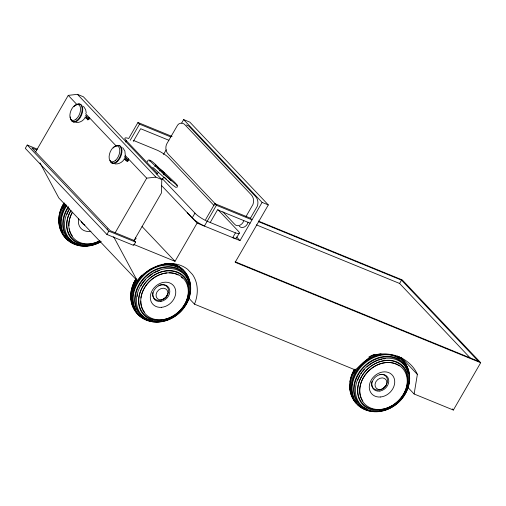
<?xml version="1.0" encoding="UTF-8"?>
<svg xmlns="http://www.w3.org/2000/svg" width="506" height="506" viewBox="0 0 506 506"><rect width="100%" height="100%" fill="white"/><g stroke="black" fill="none" stroke-linecap="round" stroke-linejoin="round"><path stroke-width="0.76" d="M35.591 151.933L68.247 95.375L77.418 94.331L83.37 96.772L161.825 179.56L161.363 193.109L134.039 240.439L135.614 242.102L133.698 245.423L106.899 234.461L25.3 148.347L27.216 145.026L37.355 149.175M125.38 156.019L124.862 150.971L122.68 147.632M87.899 118.847C88.164 120.542 89.132 117.171 87.943 118.708M258.307 221.046L402.251 279.926L480.7 362.713L453.37 410.05L414.123 393.997L417.368 374.415C414.016 366.382 407.007 360.367 399.171 356.856A51.321 41.631 -43.5 0 0 373.928 354.94L371.638 355.623L355.275 369.924L194.494 304.157L188.542 297.876M87.57 119.112L88.297 117.86L89.1 118.391A0.74 0.405 -67.8 0 1 89.031 119.334A0.74 0.405 -67.8 0 1 88.373 119.644L87.57 119.112L87.88 119.441A0.74 0.405 -67.8 0 0 88.544 119.131A0.74 0.405 -67.8 0 0 88.607 118.189L88.297 117.86M87.696 119.941L88.063 119.315M88.784 118.062L89.151 117.43M125.526 142.047L126.31 140.687A11.6 2.334 30 0 1 128.113 138.296L128.72 138.499L137.955 122.496L172.103 136.462M130.244 140.244L139.529 124.16L137.955 122.496M133.318 141.402L140.643 128.72L168.865 140.263M126.797 160.51L127.518 159.251L128.322 159.782A0.74 0.405 -67.8 0 1 128.258 160.725A0.74 0.405 -67.8 0 1 127.601 161.041L126.797 160.51L127.107 160.838A0.74 0.405 -67.8 0 0 127.771 160.522A0.74 0.405 -67.8 0 0 127.835 159.58L127.518 159.251M127.253 160.756C127.164 158.701 128.492 160.566 126.924 161.338L124.862 159.162M128.372 158.827L127.651 160.079L127.158 159.883M107.24 229.477L107.601 228.857M106.899 234.461L108.815 231.141L27.216 145.026M115.191 232.728L146.696 178.163L155.867 177.125L161.825 179.56M163.501 154.482L166.215 149.782M181.698 122.958L183.64 119.599L189.858 122.142L268.313 204.93L235.195 262.291L480.7 362.713M161.99 178.333L194.955 213.127L192.204 217.903L192.925 218.655A11.6 2.334 30 0 0 203.678 225.72L204.411 226.062L216.41 205.284L214.835 203.621L205.544 219.712M133.578 244.354L175.025 261.311L197.106 223.076L161.37 185.36M210.199 222.526L217.517 209.845L250.09 223.165M217.839 209.541L237.864 230.679A11.6 2.334 30 0 1 236.068 233.07L235.461 232.861L232.703 237.637L233.31 237.845A11.6 2.334 30 0 0 236.561 237.403M243.772 220.401C243.019 224.677 237.206 227.947 234.221 223.823L222.88 211.856M246.08 216.404L252.93 204.544C254.189 201.261 253.689 197.112 251.096 194.601L185.209 125.071C183.431 122.522 179.39 122.522 177.625 125.083L166.499 144.349C165.241 147.632 165.74 151.781 168.334 154.292L215.86 204.449M236.58 237.826L239.338 233.051M248.13 222.178C247.301 225.904 242.595 229.503 239.268 226.321M216.41 205.284L252.007 219.844L250.432 218.187L257.282 206.328C258.541 203.039 258.041 198.896 255.448 196.385L188.871 126.133L186.429 124.938M197.106 223.076L240.015 240.628L262.089 202.387L183.64 119.599M469.985 357.729L399.607 283.461L401.524 280.141L258.345 221.571M84.964 117.898C83.085 120.972 79.474 122.85 75.862 122.547M124.191 159.289C122.307 162.369 118.695 164.248 115.09 163.944M159.504 170.92L160.332 169.997M163.577 174.791L164.374 173.906L171.262 180.794M156.841 174.146L158.429 172.413M161.787 179.668L163.9 177.353M39.993 162.888L58.829 197.966L137.284 280.754L143.28 274.328L150.371 269.179L158.157 265.587A37.444 30.373 -43.5 0 1 187.6 269.318L192.495 274.511A37.444 30.373 -43.5 0 1 194.494 304.157M134.925 239.502L136.114 238.655L135.323 237.352M124.742 157.303L125.918 158.372L125.406 159.15M157.923 167.233L162.046 170.459L174.798 182.4L177.511 185.455L177.233 187.068L175.816 187.334L172.527 184.962L152.761 167.328M85.59 115.874L86.69 116.975L86.178 117.759M176.322 185.088L176.917 185.215L164.621 175.044L149.561 160.516L149.744 161.091M112.781 163.179L113.477 163.293M139.529 124.16L170.781 136.936M87.93 118.486L88.424 118.689M133.192 140.326L157.745 150.415A11.6 2.334 30 0 1 169.219 158.239L214.057 205.55M262.089 202.387L268.313 204.93M214.835 203.621L250.432 218.187M256.422 224.892L399.607 283.461M36.742 149.94L31.821 147.929L110.27 230.717L134.039 240.439M235.461 232.861L206.429 220.945A11.6 2.334 30 0 1 194.955 213.127M235.138 261.76L478.398 361.265L401.524 280.141M108.815 231.141L135.614 242.102M73.471 121.75L74.281 121.94L73.674 121.548M112.054 162.761L112.636 163.115M161.863 170.92L164.355 173.122M160.99 170.471L161.572 170.952M162.078 171.464L162.559 171.882M162.274 171.553L164.165 173.33M163.046 172.23L164.595 173.647M161.743 171.022L155.386 164.659A1.195 0.784 -50.2 0 1 154.672 166.474M164.368 177.271L166.487 179.39M168.074 180.977L169.662 182.571M187.296 212.722L192.925 218.655M452.288 408.911L453.37 410.05M401.138 357.28L417.368 374.415M407.627 387.147L414.123 393.997M236.58 237.004L240.015 240.628M126.31 140.687L157.663 173.767M77.418 94.331L155.867 177.125M68.247 95.375L76.906 104.508M85.558 113.648L116.399 146.19M125.058 155.323L146.696 178.163M85.881 115.457L87.506 117.171L86.564 118.802L84.938 117.088M124.571 156.278L126.734 158.561L125.792 160.2L124.166 158.486M142.022 226.486L175.025 261.311M83.452 106.235L85.634 109.581L86.267 113.034M113.641 236.738L137.284 280.754M147.562 161.825C147.556 155.538 158.536 167.125 158.391 168.093A1.214 0.607 -49.4 0 1 158.239 168.346A1.189 0.455 -49 0 0 158.214 167.258M117.449 145.45A9.601 5.275 -67.8 0 1 120.46 157.189A9.601 5.275 -67.8 0 1 110.245 160.927M115.077 146.342A9.374 5.149 -67.8 0 1 121.295 149.34A9.374 5.149 -67.8 0 1 117.006 161.11A9.374 5.149 -67.8 0 1 109.897 160.573M113.262 147.992A9.374 5.149 -67.8 0 1 114.615 146.689M76.324 104.957A9.601 5.275 -67.8 0 1 82.649 107.765A9.601 5.275 -67.8 0 1 78.708 119.663A9.601 5.275 -67.8 0 1 71.283 120.162M74.034 106.602A9.374 5.149 -67.8 0 1 81.738 106.507A9.374 5.149 -67.8 0 1 78.373 119.087A9.374 5.149 -67.8 0 1 70.669 119.182M70.473 118.493A9.374 5.149 -67.8 0 1 70.271 116.943M90.954 231.236A13.909 11.284 -43.5 0 1 78.683 218.7M100.055 240.761A25.983 21.075 -43.5 0 1 73.914 238.503A25.983 21.075 -43.5 0 1 72.345 212.457M69.442 241.027A31.701 25.717 -43.5 0 1 64.838 203.665M78.234 245.037A31.815 25.806 -43.5 0 1 65.647 204.569M84.85 225.081A9.272 7.52 -43.5 0 1 81.302 221.35M100.82 241.798A29.437 23.877 -43.5 0 1 70.1 239.496A29.437 23.877 -43.5 0 1 69.442 208.7M80.46 244.803A29.74 24.124 -43.5 0 1 68.696 206.967M101.143 241.552A30.651 24.864 -43.5 0 1 68.468 239.547A30.651 24.864 -43.5 0 1 68.209 206.815M92.547 244.79A31.454 25.515 -43.5 0 1 89.524 245.524M88.012 245.777A31.454 25.515 -43.5 0 1 63.737 234.594A31.454 25.515 -43.5 0 1 66.786 205.632M64.376 235.929A31.138 25.256 -43.5 0 1 62.548 233.608M61.062 231.046A31.138 25.256 -43.5 0 1 64.388 202.969M65.881 236.979A30.79 24.977 -43.5 0 1 64.553 235.233M63.086 232.697A30.79 24.977 -43.5 0 1 66.375 204.93M100.808 241.337A27.855 22.593 -43.5 0 1 72.08 239.294A27.855 22.593 -43.5 0 1 70.796 210.679M99.606 240.875A27.21 22.074 -43.5 0 1 72.004 238.275A27.21 22.074 -43.5 0 1 70.973 210.559M72.383 236.03A25.515 20.695 -43.5 0 1 69.227 228.725M68.886 225.866A25.515 20.695 -43.5 0 1 72.345 212.216M60.151 212.558A28.741 23.308 -43.5 0 1 63.864 203.551M59.151 223.374A30.132 24.44 -43.5 0 1 63.908 203.159M62.592 208.206A30.177 24.478 -43.5 0 1 64.812 204.133M66.843 214.563A28.64 23.232 -43.5 0 1 69.392 209.339M183.235 306.465A27.21 22.074 -43.5 0 1 140.636 309.292A27.21 22.074 -43.5 0 1 166.847 270.931A27.21 22.074 -43.5 0 1 183.678 305.82M164.317 263.866A31.815 25.806 -43.5 0 1 189.744 282.614M150.155 320.937A31.815 25.806 -43.5 0 1 141.813 275.182M184.741 271.842A31.701 25.717 -43.5 0 1 186.689 275.068M141.37 316.927A31.701 25.717 -43.5 0 1 136.759 279.571M171.534 263.481A31.701 25.717 -43.5 0 1 183.811 270.659M159.94 321.677A31.454 25.515 -43.5 0 1 133.148 296.554A31.454 25.515 -43.5 0 1 165.658 265.074A31.454 25.515 -43.5 0 1 190.193 292.386M189.314 296.124A31.454 25.515 -43.5 0 1 188.561 298.338M152.382 320.703A29.74 24.124 -43.5 0 1 145.576 276.927A29.74 24.124 -43.5 0 1 189.396 284.872M184.734 306.598A30.651 24.864 -43.5 0 1 136.69 310.001A30.651 24.864 -43.5 0 1 166.126 266.7A30.651 24.864 -43.5 0 1 185.139 306.01M136.797 312.36A31.138 25.256 -43.5 0 1 134.9 310.115M134.071 308.888A31.138 25.256 -43.5 0 1 136.31 278.876M172.71 263.67A31.138 25.256 -43.5 0 1 178.125 266.238M180.478 268.041A31.138 25.256 -43.5 0 1 181.54 269.047M144.786 312.55A25.515 20.695 -43.5 0 1 140.788 301.026M140.94 298.04A25.515 20.695 -43.5 0 1 166.866 272.943M169.124 272.848A25.515 20.695 -43.5 0 1 178.099 274.979M181.344 277.149A25.515 20.695 -43.5 0 1 182.476 278.205M135.697 309.887A30.79 24.977 -43.5 0 1 142.793 275.308A30.79 24.977 -43.5 0 1 177.745 267.225M167.454 294.252A6.591 5.345 -43.5 0 1 166.797 295.763M166.493 296.244A6.591 5.345 -43.5 0 1 163.021 299.109M162.502 299.305A6.591 5.345 -43.5 0 1 161.452 299.565M158.84 285.378A8.71 7.065 -43.5 0 1 168.555 290.343A8.71 7.065 -43.5 0 1 160.041 300.362A8.71 7.065 -43.5 0 1 152.812 292.474M137.189 296.484A28.64 23.232 -43.5 0 1 137.619 294.214M140.946 285.877A28.64 23.232 -43.5 0 1 141.705 284.612M142.104 283.999A28.64 23.232 -43.5 0 1 145.317 279.888M147.967 277.263A28.64 23.232 -43.5 0 1 152.755 273.689M154.026 272.943A28.64 23.232 -43.5 0 1 159.346 270.546M132.477 286.94A28.741 23.308 -43.5 0 1 133.23 284.688M133.489 284.024A28.741 23.308 -43.5 0 1 135.785 279.451M132.73 304.935A30.132 24.44 -43.5 0 1 131.939 302.892M131.073 299.28A30.132 24.44 -43.5 0 1 135.829 279.059M132.079 291.905A30.177 24.478 -43.5 0 1 132.528 289.755M132.92 288.319A30.177 24.478 -43.5 0 1 136.74 280.033M392.529 405.281A27.21 22.074 -43.5 0 1 357.906 387.615A27.21 22.074 -43.5 0 1 397.172 362.593A27.21 22.074 -43.5 0 1 393.187 404.863M356.313 401.979A30.79 24.977 -43.5 0 1 355.048 400.183M353.979 398.26A30.79 24.977 -43.5 0 1 363.713 363.131A30.79 24.977 -43.5 0 1 399.228 358.412M397.299 356.072A31.815 25.806 -43.5 0 1 408.715 372.277M368.349 410.448A31.815 25.806 -43.5 0 1 361.841 363.776M362.385 363.257A31.815 25.806 -43.5 0 1 381.018 353.82M403.257 360.904A31.701 25.717 -43.5 0 1 405.66 364.731M361.657 407.336A31.701 25.717 -43.5 0 1 357.875 404.844M356.224 403.326A31.701 25.717 -43.5 0 1 355.731 369.235M368.798 357.059A31.701 25.717 -43.5 0 1 374.813 354.333M398.93 356.793A31.701 25.717 -43.5 0 1 401.783 359.228M377.419 411.511A31.454 25.515 -43.5 0 1 352.309 384.737A31.454 25.515 -43.5 0 1 386.122 354.674A31.454 25.515 -43.5 0 1 408.873 383.548M408.5 385.041A31.454 25.515 -43.5 0 1 407.539 388.001M384.193 410.126A31.454 25.515 -43.5 0 1 382.694 410.568M366.439 408.886A29.74 24.124 -43.5 0 1 365.825 365.408A29.74 24.124 -43.5 0 1 407.925 372.372M354.788 400.942A31.138 25.256 -43.5 0 1 353.447 399.177M352.657 397.918A31.138 25.256 -43.5 0 1 354.889 369.146M398.892 357.223A31.138 25.256 -43.5 0 1 400.512 358.71M362.827 400.961A25.515 20.695 -43.5 0 1 361.663 398.93M361.373 398.311A25.515 20.695 -43.5 0 1 368.937 370.537A25.515 20.695 -43.5 0 1 397.077 364.643M397.76 365.022A25.515 20.695 -43.5 0 1 399.082 365.863M384.756 386.805A6.591 5.345 -43.5 0 1 383.921 387.596M379.892 374.434A8.71 7.065 -43.5 0 1 387.545 380.676A8.71 7.065 -43.5 0 1 379.709 389.905A8.71 7.065 -43.5 0 1 371.606 384.187M371.606 383.523A8.71 7.065 -43.5 0 1 371.961 381.461M357.736 380.126A28.64 23.232 -43.5 0 1 359.918 375.541M361.075 373.662A28.64 23.232 -43.5 0 1 361.923 372.454M362.827 371.265A28.64 23.232 -43.5 0 1 364.288 369.551M366.945 366.932A28.64 23.232 -43.5 0 1 371.107 363.751M371.727 363.352A28.64 23.232 -43.5 0 1 378.317 360.209M379.064 359.962A28.64 23.232 -43.5 0 1 382.119 359.165M383.649 358.899A28.64 23.232 -43.5 0 1 385.161 358.722M352.201 374.358A28.741 23.308 -43.5 0 1 354.383 369.753M350.69 391.846A30.132 24.44 -43.5 0 1 349.861 387.444M349.943 381.992A30.132 24.44 -43.5 0 1 354.396 369.38M353.492 373.77A30.177 24.478 -43.5 0 1 355.301 370.36M115.324 160.529A8.45 4.643 -67.8 0 0 118.587 146.67A8.45 4.643 -67.8 0 0 109.435 154.317A8.45 4.643 -67.8 0 0 115.324 160.529M76.096 119.131A8.45 4.643 -67.8 0 0 79.36 105.273A8.45 4.643 -67.8 0 0 70.207 112.92A8.45 4.643 -67.8 0 0 76.096 119.131M161.041 320.937A27.855 22.593 -43.5 0 0 187.441 281.285A27.855 22.593 -43.5 0 0 143.571 285.239A27.855 22.593 -43.5 0 0 161.041 320.937M161.73 319.76A25.983 21.075 -43.5 0 0 186.353 282.778A25.983 21.075 -43.5 0 0 145.431 286.466A25.983 21.075 -43.5 0 0 161.73 319.76M161.547 307.325A13.909 11.284 -43.5 0 0 174.728 287.522A13.909 11.284 -43.5 0 0 152.818 289.495A13.909 11.284 -43.5 0 0 161.547 307.325M160.244 321.696A29.437 23.877 -43.5 0 0 188.137 279.793A29.437 23.877 -43.5 0 0 141.775 283.967A29.437 23.877 -43.5 0 0 160.244 321.696M161.711 299.862A6.47 5.25 -43.5 0 0 167.208 290.349A6.47 5.25 -43.5 0 0 156.949 292.032A6.47 5.25 -43.5 0 0 161.711 299.862M160.965 301.393A9.272 7.52 -43.5 0 0 168.833 287.762A9.272 7.52 -43.5 0 0 154.14 290.178A9.272 7.52 -43.5 0 0 160.965 301.393M380.012 410.6A27.855 22.593 -43.5 0 0 406.413 370.949A27.855 22.593 -43.5 0 0 362.543 374.902A27.855 22.593 -43.5 0 0 380.012 410.6M380.702 409.424A25.983 21.075 -43.5 0 0 405.325 372.441A25.983 21.075 -43.5 0 0 364.402 376.129A25.983 21.075 -43.5 0 0 380.702 409.424M378.336 411.669A30.651 24.864 -43.5 0 0 407.381 368.033A30.651 24.864 -43.5 0 0 359.108 372.378A30.651 24.864 -43.5 0 0 378.336 411.669M380.518 396.989A13.909 11.284 -43.5 0 0 393.7 377.185A13.909 11.284 -43.5 0 0 371.79 379.158A13.909 11.284 -43.5 0 0 380.518 396.989M379.215 411.359A29.437 23.877 -43.5 0 0 407.109 369.456A29.437 23.877 -43.5 0 0 360.753 373.63A29.437 23.877 -43.5 0 0 379.215 411.359M380.689 389.525A6.47 5.25 -43.5 0 0 386.179 380.012A6.47 5.25 -43.5 0 0 375.92 381.695A6.47 5.25 -43.5 0 0 380.689 389.525M379.943 391.056A9.272 7.52 -43.5 0 0 387.811 377.432A9.272 7.52 -43.5 0 0 373.112 379.842A9.272 7.52 -43.5 0 0 379.943 391.056"/></g></svg>
